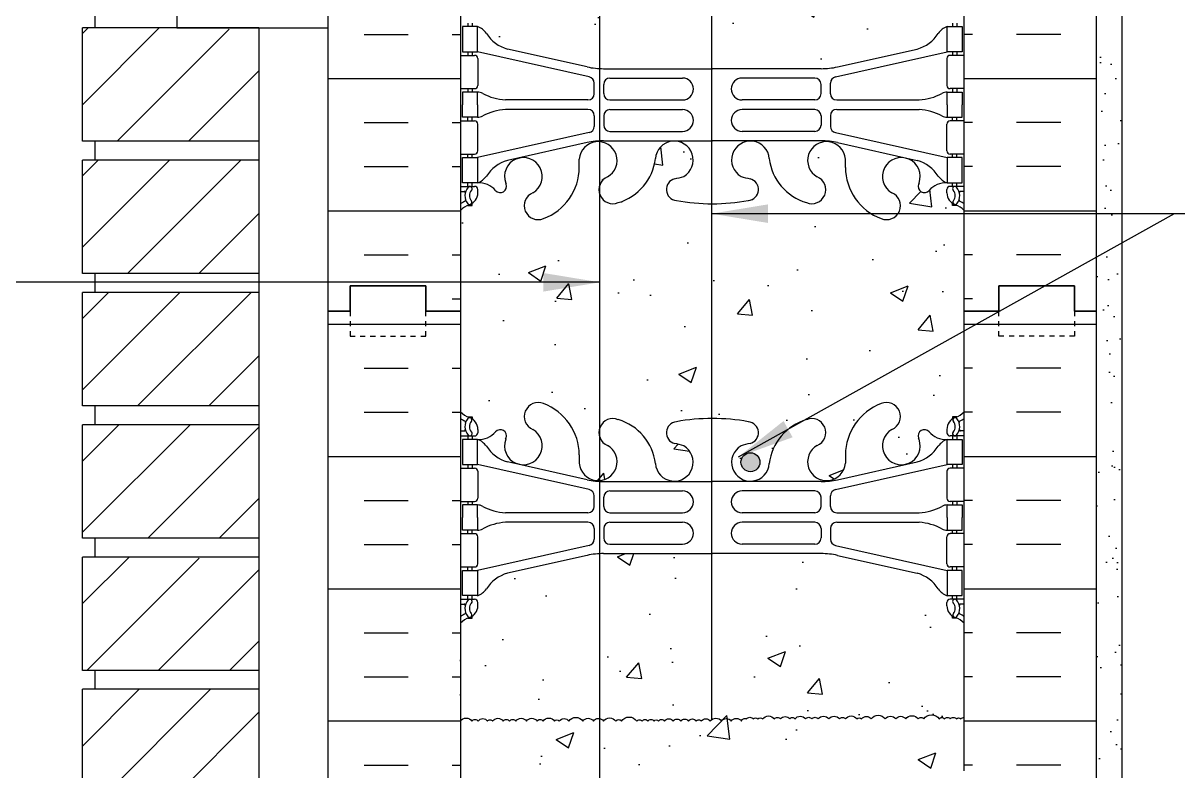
# Model space of a CAD drawing. Header units: inches. Extents: x 141.3 to 203.7, y -55.9 to 20.9.
# Drawn here: x 155.2 to 178.11, y -9.08 to 5.76 of the extents above; entities that cross this region are included whole.
import ezdxf

# ---------------------------------------------------------------- set-up
doc = ezdxf.new("R2010")
doc.units = ezdxf.units.IN
doc.header["$LTSCALE"] = 0.5
doc.header["$MEASUREMENT"] = 0
doc.linetypes.add('DASHED2', pattern=[0.375, 0.25, -0.125])
for name, color, linetype in [('HATCH', 12, 'Continuous'), ('line25', 2, 'Continuous'), ('LINE3', 3, 'Continuous'), ('LINE50', 5, 'Continuous'), ('LINE9', 9, 'Continuous'), ('TEXT', 4, 'Continuous'), ('Web_Edge', 9, 'Continuous')]:
    doc.layers.add(name, color=color, linetype=linetype)
doc.styles.add('DIM', font='romans.shx', dxfattribs={"width": 0.7})
doc.dimstyles.new('ext_12', dxfattribs={"dimscale": 12, "dimtxt": 0.09375, "dimasz": 0.09375, "dimexe": 0.09375, "dimexo": 0.0625, "dimgap": 0.0625, "dimtad": 1, "dimdec": 1, "dimzin": 3, "dimdsep": 46, "dimlunit": 4, "dimtxsty": 'DIM', "dimcen": 0.09, "dimdle": 0.09375, "dimclrt": 4, "dimadec": 0, "dimazin": 0, "dimtfac": 1, "dimtdec": 1, "dimtmove": 2, "dimatfit": 3, "dimfxl": 1, "dimfrac": 2, "dimtolj": 1, "dimtzin": 0, "dimarcsym": 0})

msp = doc.modelspace()

# ---------------------------------------------------------------- hatches: boundary and pattern name
at = {"layer": 'HATCH'}
h = msp.add_hatch(dxfattribs=at)
h.set_pattern_fill('AR-CONC', color=256, scale=0.5)
h.paths.add_polyline_path([(173.873, 18.042), (167.685, 18.042), (166.685, 17.042), (166.685, 18.042), (166.685, 19.042), (165.685, 18.042), (163.873, 18.042), (163.873, 16.042, 0.088416), (164.019, 15.944), (164.109, 15.944), (164.109, 15.903, -0.249069), (164.219, 15.696), (164.219, 15.628, -0.414214), (164.156, 15.566), (164.109, 15.566), (164.109, 15.496), (164.214, 15.496, 0.231736), (164.571, 15.647, -0.8344), (164.783, 15.521), (164.771, 15.5, 2.155404), (165.31, 15.694, -1), (165.523, 16.205, -0.311223), (166.232, 15.189), (166.232, 15.024, 1.661382), (166.793, 15.377, -1), (167.006, 15.888, -0.30095), (167.743, 15.016, 1.661382), (168.304, 15.368, 0.055617), (168.124, 15.414, -0.843243), (168.159, 15.846, -0.047544), (168.873, 15.911, -0.047544), (169.586, 15.846, -0.843243), (169.621, 15.414, 0.055617), (169.441, 15.368, 1.661382), (170.003, 15.016, -0.30095), (170.739, 15.888, -1), (170.952, 15.377, 1.661382), (171.513, 15.024), (171.513, 15.189, -0.311223), (172.222, 16.205, -1), (172.436, 15.694, 2.155404), (172.974, 15.5), (172.962, 15.521, -0.834375), (173.174, 15.647, 0.23174), (173.532, 15.496), (173.637, 15.496), (173.637, 15.566), (173.589, 15.566, -0.414214), (173.527, 15.628), (173.527, 15.696, -0.249069), (173.637, 15.903), (173.637, 15.944), (173.727, 15.944, 0.08841), (173.873, 16.042)])
h.paths.add_polyline_path([(173.873, 11.849, 0.08841), (173.727, 11.947), (173.637, 11.947), (173.637, 11.988, -0.249069), (173.527, 12.196), (173.527, 12.263, -0.414214), (173.589, 12.326), (173.637, 12.326), (173.637, 12.396), (173.532, 12.396, -0.155529), (173.356, 12.53, 0.180914), (172.938, 12.841), (171.357, 13.194, 0.054974), (171.031, 13.23), (168.873, 13.23), (166.715, 13.23, 0.054974), (166.388, 13.194), (164.807, 12.841, 0.180914), (164.389, 12.53, -0.155529), (164.214, 12.396), (164.109, 12.396), (164.109, 12.326), (164.156, 12.326, -0.414214), (164.219, 12.263), (164.219, 12.196, -0.249069), (164.109, 11.988), (164.109, 11.947), (164.019, 11.947, 0.088416), (163.873, 11.849), (163.873, 6.234, 0.088416), (164.019, 6.137), (164.109, 6.137), (164.109, 6.095, -0.249069), (164.219, 5.888), (164.219, 5.82, -0.414214), (164.156, 5.758), (164.109, 5.758), (164.109, 5.688), (164.214, 5.688, -0.155529), (164.389, 5.554, 0.180914), (164.807, 5.242), (166.388, 4.889, 0.054974), (166.715, 4.853), (168.873, 4.853), (171.031, 4.853, 0.054974), (171.357, 4.889), (172.938, 5.242, 0.180914), (173.356, 5.554, -0.155529), (173.532, 5.688), (173.637, 5.688), (173.637, 5.758), (173.589, 5.758, -0.414214), (173.527, 5.82), (173.527, 5.888, -0.249069), (173.637, 6.095), (173.637, 6.137), (173.727, 6.137, 0.08841), (173.873, 6.234)])
h.paths.add_polyline_path([(173.873, 2.042, 0.08841), (173.727, 2.139), (173.637, 2.139), (173.637, 2.181, -0.249069), (173.527, 2.388), (173.527, 2.455, -0.414214), (173.589, 2.518), (173.637, 2.518), (173.637, 2.588), (173.532, 2.588, 0.231736), (173.174, 2.437, -0.8344), (172.962, 2.562), (172.974, 2.584, 2.155404), (172.436, 2.389, -1), (172.222, 1.878, -0.311223), (171.513, 2.894), (171.513, 3.059, 1.661382), (170.952, 2.706, -1), (170.739, 2.195, -0.30095), (170.003, 3.068, 1.661382), (169.441, 2.715, 0.055617), (169.621, 2.669, -0.843243), (169.586, 2.237, -0.047544), (168.873, 2.172, -0.047544), (168.159, 2.237, -0.843243), (168.124, 2.669, 0.055617), (168.304, 2.715, 1.661382), (167.743, 3.068, -0.30095), (167.006, 2.195, -1), (166.793, 2.706, 1.661382), (166.232, 3.059), (166.232, 2.894, -0.311223), (165.523, 1.878, -1), (165.31, 2.389, 2.155404), (164.771, 2.584), (164.783, 2.562, -0.834375), (164.571, 2.437, 0.23174), (164.214, 2.588), (164.109, 2.588), (164.109, 2.518), (164.156, 2.518, -0.414214), (164.219, 2.455), (164.219, 2.388, -0.249069), (164.109, 2.181), (164.109, 2.139), (164.019, 2.139, 0.088416), (163.873, 2.042), (163.873, 0.042), (163.873, -1.958, 0.088416), (164.019, -2.056), (164.109, -2.056), (164.109, -2.097, -0.249069), (164.219, -2.304), (164.219, -2.372, -0.414214), (164.156, -2.434), (164.109, -2.434), (164.109, -2.504), (164.214, -2.504, 0.231736), (164.571, -2.353, -0.8344), (164.783, -2.479), (164.771, -2.5, 2.155404), (165.31, -2.306, -1), (165.523, -1.795, -0.311223), (166.232, -2.811), (166.232, -2.976, 1.661382), (166.793, -2.623, -1), (167.006, -2.112, -0.30095), (167.743, -2.984, 1.661382), (168.304, -2.632, 0.055617), (168.124, -2.586, -0.843243), (168.159, -2.154, -0.047544), (168.873, -2.089, -0.047544), (169.586, -2.154, -0.843243), (169.621, -2.586, 0.055617), (169.441, -2.632, 1.661382), (170.003, -2.984, -0.30095), (170.739, -2.112, -1), (170.952, -2.623, 1.661382), (171.513, -2.976), (171.513, -2.811, -0.311223), (172.222, -1.795, -1), (172.436, -2.306, 2.155404), (172.974, -2.5), (172.962, -2.479, -0.834375), (173.174, -2.353, 0.23174), (173.532, -2.504), (173.637, -2.504), (173.637, -2.434), (173.589, -2.434, -0.414214), (173.527, -2.372), (173.527, -2.304, -0.249069), (173.637, -2.097), (173.637, -2.056), (173.727, -2.056, 0.08841), (173.873, -1.958), (173.873, 0.042)])
h.paths.add_polyline_path([(173.873, -6.151, 0.08841), (173.727, -6.053), (173.637, -6.053), (173.637, -6.012, -0.249069), (173.527, -5.804), (173.527, -5.737, -0.414214), (173.589, -5.674), (173.637, -5.674), (173.637, -5.604), (173.532, -5.604, -0.155529), (173.356, -5.47, 0.180914), (172.938, -5.159), (171.357, -4.806, 0.054974), (171.031, -4.77), (168.873, -4.77), (166.715, -4.77, 0.054974), (166.388, -4.806), (164.807, -5.159, 0.180914), (164.389, -5.47, -0.155529), (164.214, -5.604), (164.109, -5.604), (164.109, -5.674), (164.156, -5.674, -0.414214), (164.219, -5.737), (164.219, -5.804, -0.249069), (164.109, -6.012), (164.109, -6.053), (164.019, -6.053, 0.088416), (163.873, -6.151), (163.873, -8.093, -0.520567), (164.103, -8.093, -0.520567), (164.224, -8.093, -0.520567), (164.408, -8.093, -0.520567), (164.513, -8.093, -0.520567), (164.723, -8.093, -0.520567), (164.848, -8.093, -0.520567), (164.974, -8.093, -0.520567), (165.184, -8.093, -0.520567), (165.394, -8.093, -0.520567), (165.515, -8.093, -0.520567), (165.74, -8.093, -0.520567), (165.835, -8.093, -0.520567), (166.024, -8.093, -0.520567), (166.302, -8.093, -0.520567), (166.512, -8.093, -0.520567), (166.711, -8.093, -0.520567), (166.957, -8.093, -0.520567), (167.068, -8.093, -0.520567), (167.374, -8.093, -0.520567), (167.479, -8.093, -0.520567), (167.594, -8.093, -0.520567), (167.715, -8.093, -0.520567), (167.804, -8.093, -0.520567), (167.92, -8.093, -0.520567), (168.098, -8.093, -0.520567), (168.245, -8.093, -0.520567), (168.397, -8.093, -0.520567), (168.554, -8.093, -0.520567), (168.654, -8.093, -0.520567), (168.832, -8.093, -0.520567), (169.053, -8.093, -0.520567), (169.247, -8.093, -0.520567), (169.452, -8.093, -0.520567), (169.551, -8.051, -0.520567), (169.682, -8.051, -0.520567), (169.772, -8.051, -0.439264), (169.873, -8.051, -0.520567), (170.103, -8.051, -0.520567), (170.224, -8.051, -0.520567), (170.408, -8.051, -0.520567), (170.513, -8.051, -0.520567), (170.723, -8.051, -0.520567), (170.848, -8.051, -0.520567), (170.974, -8.051, -0.520567), (171.184, -8.051, -0.520567), (171.394, -8.051, -0.520567), (171.515, -8.051, -0.520567), (171.74, -8.051, -0.520567), (171.835, -8.051, -0.520567), (172.024, -8.051, -0.520567), (172.302, -8.051, -0.520567), (172.512, -8.051, -0.520567), (172.711, -8.051, -0.520567), (172.957, -8.051, -0.520567), (173.068, -8.051, -0.520567), (173.374, -8.051, -0.520567), (173.479, -8.051, -0.520567), (173.594, -8.051, -0.520567), (173.715, -8.051, -0.520567), (173.804, -8.051, -0.285558), (173.873, -8.022)])
h.paths.add_polyline_path([(173.873, -9.083), (173.873, -8.022, 0.285558), (173.804, -8.051, 0.520567), (173.715, -8.051, 0.520567), (173.594, -8.051, 0.520567), (173.479, -8.051, 0.520567), (173.374, -8.051, 0.520567), (173.068, -8.051, 0.520567), (172.957, -8.051, 0.520567), (172.711, -8.051, 0.520567), (172.512, -8.051, 0.520567), (172.302, -8.051, 0.520567), (172.024, -8.051, 0.520567), (171.835, -8.051, 0.520567), (171.74, -8.051, 0.520567), (171.515, -8.051, 0.520567), (171.394, -8.051, 0.520567), (171.184, -8.051, 0.520567), (170.974, -8.051, 0.520567), (170.848, -8.051, 0.520567), (170.723, -8.051, 0.520567), (170.513, -8.051, 0.520567), (170.408, -8.051, 0.520567), (170.224, -8.051, 0.520567), (170.103, -8.051, 0.520567), (169.873, -8.051, 0.439264), (169.772, -8.051, 0.520567), (169.682, -8.051, 0.520567), (169.551, -8.051, 0.520567), (169.452, -8.093, 0.520567), (169.247, -8.093, 0.520567), (169.053, -8.093, 0.520567), (168.832, -8.093, 0.520567), (168.654, -8.093, 0.520567), (168.554, -8.093, 0.520567), (168.397, -8.093, 0.520567), (168.245, -8.093, 0.520567), (168.098, -8.093, 0.520567), (167.92, -8.093, 0.520567), (167.804, -8.093, 0.520567), (167.715, -8.093, 0.520567), (167.594, -8.093, 0.520567), (167.479, -8.093, 0.520567), (167.374, -8.093, 0.520567), (167.068, -8.093, 0.520567), (166.957, -8.093, 0.520567), (166.711, -8.093, 0.520567), (166.512, -8.093, 0.520567), (166.302, -8.093, 0.520567), (166.024, -8.093, 0.520567), (165.835, -8.093, 0.520567), (165.74, -8.093, 0.520567), (165.515, -8.093, 0.520567), (165.394, -8.093, 0.520567), (165.184, -8.093, 0.520567), (164.974, -8.093, 0.520567), (164.848, -8.093, 0.520567), (164.723, -8.093, 0.520567), (164.513, -8.093, 0.520567), (164.408, -8.093, 0.520567), (164.224, -8.093, 0.520567), (164.103, -8.093, 0.520567), (163.873, -8.093), (163.873, -11.766, 0.088416), (164.019, -11.863), (164.109, -11.863), (164.109, -11.905, -0.249069), (164.219, -12.112), (164.219, -12.18, -0.414214), (164.156, -12.242), (164.109, -12.242), (164.109, -12.312), (164.214, -12.312, -0.155529), (164.389, -12.446, 0.180914), (164.807, -12.758), (166.388, -13.111, 0.054974), (166.715, -13.147), (168.873, -13.147), (170.869, -13.147), (170.869, -11.958), (171.369, -11.958), (171.369, -13.108), (172.938, -12.758, 0.180914), (173.356, -12.446, -0.155529), (173.532, -12.312), (173.637, -12.312), (173.637, -12.242), (173.589, -12.242, -0.414214), (173.527, -12.18), (173.527, -12.112, -0.249069), (173.637, -11.905), (173.637, -11.863), (173.727, -11.863, 0.08841), (173.873, -11.766)])
h.paths.add_polyline_path([(173.873, -15.958, 0.08841), (173.727, -15.861), (173.637, -15.861), (173.637, -15.819, -0.249069), (173.527, -15.612), (173.527, -15.545, -0.414214), (173.589, -15.482), (173.637, -15.482), (173.637, -15.412), (173.532, -15.412, 0.231736), (173.174, -15.563, -0.8344), (172.962, -15.438), (172.974, -15.416, 2.155404), (172.436, -15.611, -1), (172.222, -16.122, -0.311223), (171.513, -15.106), (171.513, -14.941, 1.661382), (170.952, -15.294, -1), (170.739, -15.805, -0.30095), (170.003, -14.932, 1.661382), (169.441, -15.285, 0.055617), (169.621, -15.331, -0.843243), (169.586, -15.763, -0.047544), (168.873, -15.828, -0.047544), (168.159, -15.763, -0.843243), (168.124, -15.331, 0.055617), (168.304, -15.285, 1.661382), (167.743, -14.932, -0.30095), (167.006, -15.805, -1), (166.793, -15.294, 1.661382), (166.232, -14.941), (166.232, -15.106, -0.311223), (165.523, -16.122, -1), (165.31, -15.611, 2.155404), (164.771, -15.416), (164.783, -15.438, -0.834375), (164.571, -15.563, 0.23174), (164.214, -15.412), (164.109, -15.412), (164.109, -15.482), (164.156, -15.482, -0.414214), (164.219, -15.545), (164.219, -15.612, -0.249069), (164.109, -15.819), (164.109, -15.861), (164.019, -15.861, 0.088416), (163.873, -15.958), (163.873, -17.958), (163.873, -18.718), (163.958, -18.457, -0.6), (164.058, -18.457), (164.107, -18.607), (164.233, -18.607, -0.414214), (164.283, -18.657), (164.283, -18.687), (164.383, -18.687), (164.383, -20.524, 0.108933), (164.535, -20.411, -0.8344), (164.747, -20.537), (164.735, -20.558, 2.155404), (165.274, -20.364, -1), (165.487, -19.853, -0.311223), (166.196, -20.868), (166.196, -21.033, 1.661382), (166.757, -20.681, -1), (166.97, -20.17, -0.30095), (167.707, -21.042, 1.661382), (168.268, -20.689, 0.055617), (168.088, -20.644, -0.843243), (168.123, -20.211, -0.049932), (168.873, -20.147, -0.049932), (169.622, -20.211, -0.843243), (169.657, -20.644, 0.055617), (169.477, -20.689, 1.661382), (170.039, -21.042, -0.30095), (170.775, -20.17, -0.087939), (170.869, -20.149), (170.869, -19.208, -0.414214), (171.369, -18.708), (173.363, -18.708), (173.363, -18.687), (173.463, -18.687), (173.463, -18.657, -0.414214), (173.513, -18.607), (173.639, -18.607), (173.688, -18.457, -0.6), (173.788, -18.457), (173.87, -18.708), (173.873, -18.708)])
h.paths.add_polyline_path([(173.363, -19.208), (171.469, -19.208, 0.414214), (171.369, -19.308), (171.369, -20.708), (170.947, -20.708, 1.54322), (171.549, -21.033), (171.549, -20.868, -0.311223), (172.258, -19.853, -1), (172.471, -20.364, 2.155404), (173.01, -20.558), (172.998, -20.537, -0.834375), (173.21, -20.411, 0.10894), (173.363, -20.524)], flags=17)
h.paths.add_polyline_path([(173.363, -26.646), (173.363, -25.285, 0.268138), (173.201, -25.136), (164.544, -25.136, 0.268156), (164.383, -25.285), (164.383, -26.646), (164.503, -26.846), (164.503, -26.958), (164.503, -27.071), (164.383, -27.271), (164.383, -28.632, 0.268156), (164.544, -28.78), (173.201, -28.78, 0.268138), (173.363, -28.632), (173.363, -27.271), (173.243, -27.071), (173.243, -26.958), (173.243, -26.846)])
h.paths.add_polyline_path([(173.363, -33.392, 0.108935), (173.21, -33.506, -0.8344), (172.998, -33.38), (173.01, -33.359, 2.155404), (172.471, -33.553, -1), (172.258, -34.064, -0.311223), (171.549, -33.048), (171.549, -32.883, 1.661382), (170.988, -33.236, -1), (170.775, -33.747, -0.30095), (170.039, -32.875, 1.661382), (169.477, -33.227, 0.055617), (169.657, -33.273, -0.843243), (169.622, -33.705, -0.049932), (168.873, -33.77, -0.049932), (168.123, -33.705, -0.843243), (168.088, -33.273, 0.055617), (168.268, -33.227, 1.661382), (167.707, -32.875, -0.30095), (166.97, -33.747, -1), (166.757, -33.236, 1.661382), (166.196, -32.883), (166.196, -33.048, -0.311223), (165.487, -34.064, -1), (165.274, -33.553, 2.155404), (164.735, -33.359), (164.747, -33.38, -0.834375), (164.535, -33.506, 0.108938), (164.383, -33.392), (164.383, -35.23), (164.283, -35.23), (164.283, -35.26, -0.414214), (164.233, -35.31), (164.107, -35.31), (164.058, -35.46, -0.6), (163.958, -35.46), (163.873, -35.199), (163.873, -35.958), (167.769, -35.958), (168.769, -34.958), (168.769, -35.958), (168.769, -36.958), (169.769, -35.958), (173.873, -35.958), (173.873, -35.199), (173.788, -35.46, -0.6), (173.688, -35.46), (173.639, -35.31), (173.513, -35.31, -0.414214), (173.463, -35.26), (173.463, -35.23), (173.363, -35.23)])
h = msp.add_hatch(dxfattribs=at)
h.set_pattern_fill('INSUL', color=256, scale=7, style=0)
h.set_pattern_definition([(0, (-2762.289, -396.9678), (0, 2.625), []), (0, (-2762.289, -396.0928), (0, 2.625), [0.875, -0.875]), (0, (-2762.289, -395.2178), (0, 2.625), [0.875, -0.875])])
h.paths.add_polyline_path([(161.248, 0.042), (161.685, 0.042), (161.685, 0.542), (163.185, 0.542), (163.185, 0.042), (163.873, 0.042), (163.873, 18.042), (163.185, 18.042), (163.185, 18.542), (161.685, 18.542), (161.685, 18.042), (161.248, 18.042)])
h = msp.add_hatch(dxfattribs=at)
h.set_pattern_fill('INSUL', color=256, scale=7, style=0)
h.set_pattern_definition([(180, (3100.0342, -396.9678), (0, 2.625), []), (180, (3100.0342, -396.0928), (0, 2.625), [0.875, -0.875]), (180, (3100.0342, -395.2178), (0, 2.625), [0.875, -0.875])])
h.paths.add_polyline_path([(176.498, 0.042), (176.06, 0.042), (176.06, 0.542), (174.56, 0.542), (174.56, 0.042), (173.873, 0.042), (173.873, 18.042), (174.56, 18.042), (174.56, 18.542), (176.06, 18.542), (176.06, 18.042), (176.498, 18.042)])
h = msp.add_hatch(dxfattribs=at)
h.set_pattern_fill('ANSI31', color=256, scale=8, style=0)
h.set_pattern_definition([(45, (150.0712, -48.8331), (-0.707107, 0.707107), [])])
h.paths.add_polyline_path([(159.873, -15.308), (156.373, -15.308), (156.373, -17.558), (159.873, -17.558)])
h.paths.add_polyline_path([(159.873, -12.683), (156.373, -12.683), (156.373, -14.933), (159.873, -14.933)])
h.paths.add_polyline_path([(159.873, -10.088), (156.373, -10.088), (156.373, -12.308), (159.873, -12.308)])
h.paths.add_polyline_path([(159.873, -7.463), (156.373, -7.463), (156.373, -9.713), (159.873, -9.713)])
h.paths.add_polyline_path([(159.873, -4.863), (158.248, -4.863), (158.248, -4.838), (156.373, -4.838), (156.373, -7.088), (159.873, -7.088)])
h.paths.add_polyline_path([(159.873, -2.213), (156.373, -2.213), (156.373, -4.463), (159.873, -4.463)])
h.paths.add_polyline_path([(159.873, 0.412), (156.373, 0.412), (156.373, -1.838), (159.873, -1.838)])
h.paths.add_polyline_path([(159.873, 3.037), (156.373, 3.037), (156.373, 0.787), (159.873, 0.787)])
h.paths.add_polyline_path([(159.873, 5.637), (158.248, 5.637), (158.248, 5.662), (156.373, 5.662), (156.373, 3.412), (159.873, 3.412)])
h.paths.add_polyline_path([(159.873, 8.257), (156.373, 8.257), (156.373, 6.037), (159.873, 6.037)])
h.paths.add_polyline_path([(159.873, 10.882), (156.373, 10.882), (156.373, 8.632), (159.873, 8.632)])
h.paths.add_polyline_path([(159.873, 13.507), (156.373, 13.507), (156.373, 11.257), (159.873, 11.257)])
h.paths.add_polyline_path([(159.873, 16.107), (158.248, 16.107), (158.248, 16.132), (156.373, 16.132), (156.373, 13.882), (159.873, 13.882)])
h.paths.add_polyline_path([(159.873, 18.042), (156.373, 18.042), (156.373, 16.507), (159.873, 16.507)])
h = msp.add_hatch(dxfattribs=at)
h.set_pattern_fill('AR-SAND', color=256, scale=0.5, style=0)
h.set_pattern_definition([(37.5, (154.0712, -48.8331), (-0.031497, 0.963412), [0, -0.76, 0, -0.85, 0, -0.8125]), (7.5, (154.0712, -48.8331), (0.884888, 1.411073), [0, -0.41, 0, -0.685, 0, -0.2625]), (327.5, (153.4562, -48.8331), (1.557071, 0.00283), [0, -0.25, 0, -0.9, 0, -1.175]), (317.5, (153.4562, -48.8331), (1.503063, 0.438838), [0, -0.125, 0, -0.59, 0, -0.675])])
h.paths.add_polyline_path([(176.998, 18.042), (176.498, 18.042), (176.498, 0.042), (176.485, -11.208), (176.998, -11.208)])
h = msp.add_hatch(dxfattribs=at)
h.set_pattern_fill('INSUL', color=256, scale=7, style=0)
h.set_pattern_definition([(0, (-2762.289, -414.9678), (0, 2.625), []), (0, (-2762.289, -414.0928), (0, 2.625), [0.875, -0.875]), (0, (-2762.289, -413.2178), (0, 2.625), [0.875, -0.875])])
h.paths.add_polyline_path([(161.248, -17.958), (161.685, -17.958), (161.685, -17.458), (163.185, -17.458), (163.185, -17.958), (163.873, -17.958), (163.873, 0.042), (163.185, 0.042), (163.185, 0.542), (161.685, 0.542), (161.685, 0.042), (161.248, 0.042)])
h = msp.add_hatch(dxfattribs=at)
h.set_pattern_fill('INSUL', color=256, scale=7, style=0)
h.set_pattern_definition([(180, (3100.0342, -414.9678), (0, 2.625), []), (180, (3100.0342, -414.0928), (0, 2.625), [0.875, -0.875]), (180, (3100.0342, -413.2178), (0, 2.625), [0.875, -0.875])])
h.paths.add_polyline_path([(173.873, -9.083), (176.498, -11.708), (176.498, 0.042), (176.06, 0.042), (176.06, 0.542), (174.56, 0.542), (174.56, 0.042), (173.873, 0.042)])
at = {"layer": 'LINE3'}
msp.add_hatch(color=256, dxfattribs=at).paths.add_polyline_path([(169.441, -2.957, 1), (169.816, -2.957, 1)])

# ---------------------------------------------------------------- linework, layer by layer
at = {"layer": 'HATCH'}
for points in [[(163.873, -8.093, -0.520567), (164.103, -8.093, -0.520567), (164.224, -8.093, -0.520567), (164.408, -8.093, -0.520567), (164.513, -8.093, -0.520567), (164.723, -8.093, -0.520567), (164.848, -8.093, -0.520567), (164.974, -8.093, -0.520567), (165.184, -8.093, -0.520567), (165.394, -8.093, -0.520567), (165.515, -8.093, -0.520567), (165.74, -8.093, -0.520567), (165.835, -8.093, -0.520567), (166.024, -8.093, -0.520567), (166.302, -8.093, -0.520567), (166.512, -8.093, -0.520567), (166.711, -8.093, -0.520567), (166.957, -8.093, -0.520567), (167.068, -8.093, -0.520567), (167.374, -8.093, -0.520567), (167.479, -8.093, -0.520567), (167.594, -8.093, -0.520567), (167.715, -8.093, -0.520567), (167.804, -8.093, -0.520567), (167.92, -8.093, -0.520567), (168.098, -8.093, -0.520567), (168.245, -8.093, -0.520567), (168.397, -8.093, -0.520567), (168.554, -8.093, -0.520567), (168.654, -8.093, -0.520567), (168.832, -8.093, -0.520567), (169.053, -8.093, -0.520567), (169.247, -8.093, -0.520567), (169.452, -8.093, -0.520567), (169.551, -8.051, -0.520567), (169.682, -8.051, -0.520567), (169.772, -8.051, -0.439264), (169.873, -8.051)], [(169.873, -8.051, -0.520567), (170.103, -8.051, -0.520567), (170.224, -8.051, -0.520567), (170.408, -8.051, -0.520567), (170.513, -8.051, -0.520567), (170.723, -8.051, -0.520567), (170.848, -8.051, -0.520567), (170.974, -8.051, -0.520567), (171.184, -8.051, -0.520567), (171.394, -8.051, -0.520567), (171.515, -8.051, -0.520567), (171.74, -8.051, -0.520567), (171.835, -8.051, -0.520567), (172.024, -8.051, -0.520567), (172.302, -8.051, -0.520567), (172.512, -8.051, -0.520567), (172.711, -8.051, -0.520567), (172.957, -8.051, -0.520567), (173.068, -8.051, -0.520567), (173.374, -8.051, -0.520567), (173.479, -8.051, -0.520567), (173.594, -8.051, -0.520567), (173.715, -8.051, -0.520567), (173.804, -8.051, -0.285558), (173.873, -8.022, -0.285558)]]:
    msp.add_lwpolyline(points, format="xyb", dxfattribs=at)
at = {"layer": 'line25'}
for p, q in [((163.873, 18.042), (163.873, 0.042)), ((173.873, 0.042), (173.873, 18.042)), ((156.623, 5.662), (156.623, 6.037)), ((156.373, 3.412), (156.373, 5.662)), ((159.873, 5.662), (156.373, 5.662)), ((159.873, 5.662), (159.873, -17.933)), ((159.873, 3.412), (156.373, 3.412)), ((156.623, 3.037), (156.623, 3.412)), ((156.373, 0.787), (156.373, 3.037)), ((159.873, 3.037), (156.373, 3.037)), ((159.873, 0.787), (156.373, 0.787)), ((156.623, 0.412), (156.623, 0.787)), ((159.873, 0.412), (156.373, 0.412)), ((156.373, -1.838), (156.373, 0.412)), ((163.873, 0.042), (163.873, -17.958)), ((173.873, -9.083), (173.873, 0.042)), ((159.873, -1.838), (156.373, -1.838)), ((156.623, -2.213), (156.623, -1.838)), ((159.873, -2.213), (156.373, -2.213)), ((156.373, -4.463), (156.373, -2.213)), ((159.873, -4.463), (156.373, -4.463)), ((156.623, -4.838), (156.623, -4.463)), ((159.873, -4.838), (156.373, -4.838)), ((156.373, -7.088), (156.373, -4.838)), ((159.873, -7.088), (156.373, -7.088)), ((156.623, -7.463), (156.623, -7.088)), ((159.873, -7.463), (156.373, -7.463)), ((156.373, -9.713), (156.373, -7.463))]:
    msp.add_line(p, q, dxfattribs=at)
at = {"layer": 'LINE3'}
for p, q in [((168.855, 18.03), (168.855, -8.068)), ((166.642, -25.51), (166.642, 12.301))]:
    msp.add_line(p, q, dxfattribs=at)
msp.add_circle((169.629, -2.957), 0.188, dxfattribs=at)
at = {"layer": 'LINE50'}
for p, q in [((161.248, 0.042), (161.248, 18.042)), ((176.498, 0.042), (176.498, 18.042)), ((161.248, -17.958), (161.248, 0.042)), ((176.498, -11.708), (176.498, 0.042))]:
    msp.add_line(p, q, dxfattribs=at)
for points in [[(161.248, 0.042), (161.685, 0.042), (161.685, 0.542), (163.185, 0.542), (163.185, 0.042), (163.873, 0.042)], [(163.873, 0.042), (163.185, 0.042), (163.185, 0.542), (161.685, 0.542), (161.685, 0.042), (161.248, 0.042)], [(176.498, 0.042), (176.06, 0.042), (176.06, 0.542), (174.56, 0.542), (174.56, 0.042), (173.873, 0.042)], [(173.873, 0.042), (174.56, 0.042), (174.56, 0.542), (176.06, 0.542), (176.06, 0.042), (176.498, 0.042)]]:
    msp.add_lwpolyline(points, dxfattribs=at)
at = {"layer": 'LINE9'}
msp.add_line((176.998, 18.042), (176.998, -11.208), dxfattribs=at)
msp.add_lwpolyline([(161.248, 9.787), (160.998, 9.787), (160.998, 5.912), (158.248, 5.912), (158.248, 5.662), (161.248, 5.662)], close=True, dxfattribs=at)
at = {"layer": 'LINE9', "linetype": 'DASHED2', "ltscale": 0.15}
for points in [[(161.685, 0.042), (161.685, 0.042), (161.685, -0.458), (163.185, -0.458), (163.185, 0.042), (163.185, 0.042)], [(176.06, 0.042), (176.06, 0.042), (176.06, -0.458), (174.56, -0.458), (174.56, 0.042), (174.56, 0.042)]]:
    msp.add_lwpolyline(points, dxfattribs=at)
at = {"layer": 'Web_Edge'}
for p, q in [((164.019, 5.758), (164.019, 5.688)), ((164.109, 5.758), (164.109, 5.688)), ((173.637, 5.758), (173.637, 5.688)), ((173.727, 5.758), (173.727, 5.688)), ((163.873, 5.118), (164.156, 5.118)), ((164.019, 5.188), (164.019, 5.118)), ((164.109, 5.188), (164.109, 5.118)), ((166.431, 4.691), (164.214, 5.188)), ((164.219, 5.055), (164.219, 4.52)), ((166.388, 4.889), (164.807, 5.242)), ((171.314, 4.691), (173.532, 5.188)), ((171.357, 4.889), (172.938, 5.242)), ((173.527, 5.055), (173.527, 4.52)), ((173.873, 5.118), (173.589, 5.118)), ((173.637, 5.188), (173.637, 5.118)), ((173.727, 5.188), (173.727, 5.118)), ((166.715, 4.853), (168.873, 4.853)), ((171.031, 4.853), (168.873, 4.853)), ((166.841, 4.667), (168.281, 4.667)), ((170.904, 4.667), (169.464, 4.667)), ((163.873, 4.458), (164.156, 4.458)), ((164.019, 4.458), (164.019, 4.388)), ((164.109, 4.458), (164.109, 4.388)), ((166.529, 4.357), (166.529, 4.569)), ((166.716, 4.358), (166.716, 4.542)), ((171.029, 4.358), (171.029, 4.542)), ((171.216, 4.357), (171.216, 4.569)), ((173.873, 4.458), (173.589, 4.458)), ((173.637, 4.458), (173.637, 4.388)), ((173.727, 4.458), (173.727, 4.388)), ((166.404, 4.232), (164.766, 4.232)), ((166.841, 4.233), (168.281, 4.233)), ((170.904, 4.233), (169.464, 4.233)), ((171.341, 4.232), (172.979, 4.232)), ((166.404, 4.044), (164.766, 4.044)), ((166.529, 3.919), (166.529, 3.706)), ((166.716, 3.918), (166.716, 3.734)), ((166.841, 4.043), (168.281, 4.043)), ((170.904, 4.043), (169.464, 4.043)), ((171.029, 3.918), (171.029, 3.734)), ((171.216, 3.919), (171.216, 3.706)), ((171.341, 4.044), (172.979, 4.044)), ((163.873, 3.818), (164.156, 3.818)), ((164.019, 3.818), (164.019, 3.888)), ((164.109, 3.818), (164.109, 3.888)), ((164.219, 3.22), (164.219, 3.755)), ((173.527, 3.22), (173.527, 3.755)), ((173.873, 3.818), (173.589, 3.818)), ((173.637, 3.818), (173.637, 3.888)), ((173.727, 3.818), (173.727, 3.888)), ((166.431, 3.584), (164.214, 3.088)), ((166.841, 3.609), (168.281, 3.609)), ((170.904, 3.609), (169.464, 3.609)), ((171.314, 3.584), (173.532, 3.088)), ((166.388, 3.386), (164.807, 3.033)), ((166.715, 3.422), (168.873, 3.422)), ((171.031, 3.422), (168.873, 3.422)), ((171.357, 3.386), (172.938, 3.033)), ((163.873, 3.158), (164.156, 3.158)), ((164.019, 3.088), (164.019, 3.158)), ((164.109, 3.088), (164.109, 3.158)), ((166.232, 2.894), (166.232, 3.059)), ((171.513, 2.894), (171.513, 3.059)), ((173.873, 3.158), (173.589, 3.158)), ((173.637, 3.088), (173.637, 3.158)), ((173.727, 3.088), (173.727, 3.158)), ((164.019, 2.518), (164.019, 2.588)), ((164.109, 2.518), (164.109, 2.588)), ((164.771, 2.584), (164.783, 2.562)), ((172.974, 2.584), (172.962, 2.562)), ((173.637, 2.518), (173.637, 2.588)), ((173.727, 2.518), (173.727, 2.588)), ((163.873, 2.518), (164.156, 2.518)), ((163.873, 2.418), (163.95, 2.418)), ((164.219, 2.388), (164.219, 2.455)), ((173.527, 2.388), (173.527, 2.455)), ((173.873, 2.518), (173.589, 2.518)), ((173.873, 2.418), (173.795, 2.418)), ((164.019, 2.139), (164.109, 2.139)), ((164.109, 2.139), (164.109, 2.181)), ((173.637, 2.139), (173.637, 2.181)), ((173.727, 2.139), (173.637, 2.139)), ((164.019, -2.056), (164.109, -2.056)), ((164.109, -2.056), (164.109, -2.097)), ((173.727, -2.056), (173.637, -2.056)), ((173.637, -2.056), (173.637, -2.097)), ((163.873, -2.334), (163.95, -2.334)), ((163.873, -2.434), (164.156, -2.434)), ((164.019, -2.434), (164.019, -2.504)), ((164.109, -2.434), (164.109, -2.504)), ((164.219, -2.304), (164.219, -2.372)), ((164.771, -2.5), (164.783, -2.479)), ((172.974, -2.5), (172.962, -2.479)), ((173.527, -2.304), (173.527, -2.372)), ((173.873, -2.434), (173.589, -2.434)), ((173.637, -2.434), (173.637, -2.504)), ((173.727, -2.434), (173.727, -2.504)), ((173.873, -2.334), (173.795, -2.334)), ((166.388, -3.303), (164.807, -2.95)), ((166.232, -2.811), (166.232, -2.976)), ((171.357, -3.303), (172.938, -2.95)), ((171.513, -2.811), (171.513, -2.976)), ((163.873, -3.074), (164.156, -3.074)), ((164.019, -3.004), (164.019, -3.074)), ((164.109, -3.004), (164.109, -3.074)), ((166.431, -3.501), (164.214, -3.004)), ((164.219, -3.137), (164.219, -3.672)), ((171.314, -3.501), (173.532, -3.004)), ((173.527, -3.137), (173.527, -3.672)), ((173.873, -3.074), (173.589, -3.074)), ((173.637, -3.004), (173.637, -3.074)), ((173.727, -3.004), (173.727, -3.074)), ((166.715, -3.339), (168.873, -3.339)), ((171.031, -3.339), (168.873, -3.339)), ((166.529, -3.835), (166.529, -3.623)), ((166.716, -3.835), (166.716, -3.651)), ((166.841, -3.526), (168.281, -3.526)), ((170.904, -3.526), (169.464, -3.526)), ((171.029, -3.835), (171.029, -3.651)), ((171.216, -3.835), (171.216, -3.623)), ((163.873, -3.734), (164.156, -3.734)), ((164.019, -3.734), (164.019, -3.804)), ((164.109, -3.734), (164.109, -3.804)), ((173.873, -3.734), (173.589, -3.734)), ((173.637, -3.734), (173.637, -3.804)), ((173.727, -3.734), (173.727, -3.804)), ((166.404, -3.96), (164.766, -3.96)), ((166.841, -3.96), (168.281, -3.96)), ((170.904, -3.96), (169.464, -3.96)), ((171.341, -3.96), (172.979, -3.96)), ((164.019, -4.374), (164.019, -4.304)), ((164.109, -4.374), (164.109, -4.304)), ((166.404, -4.149), (164.766, -4.149)), ((166.529, -4.274), (166.529, -4.486)), ((166.716, -4.274), (166.716, -4.458)), ((166.841, -4.149), (168.281, -4.149)), ((170.904, -4.149), (169.464, -4.149)), ((171.029, -4.274), (171.029, -4.458)), ((171.216, -4.274), (171.216, -4.486)), ((171.341, -4.149), (172.979, -4.149)), ((173.637, -4.374), (173.637, -4.304)), ((173.727, -4.374), (173.727, -4.304)), ((163.873, -4.374), (164.156, -4.374)), ((164.219, -4.972), (164.219, -4.437)), ((173.527, -4.972), (173.527, -4.437)), ((173.873, -4.374), (173.589, -4.374)), ((166.431, -4.608), (164.214, -5.104)), ((166.388, -4.806), (164.807, -5.159)), ((166.715, -4.77), (168.873, -4.77)), ((166.841, -4.583), (168.281, -4.583)), ((171.031, -4.77), (168.873, -4.77)), ((170.904, -4.583), (169.464, -4.583)), ((171.314, -4.608), (173.532, -5.104)), ((171.357, -4.806), (172.938, -5.159)), ((163.873, -5.034), (164.156, -5.034)), ((164.019, -5.104), (164.019, -5.034)), ((164.109, -5.104), (164.109, -5.034)), ((173.873, -5.034), (173.589, -5.034)), ((173.637, -5.104), (173.637, -5.034)), ((173.727, -5.104), (173.727, -5.034)), ((163.873, -5.674), (164.156, -5.674)), ((164.019, -5.674), (164.019, -5.604)), ((164.109, -5.674), (164.109, -5.604)), ((173.873, -5.674), (173.589, -5.674)), ((173.637, -5.674), (173.637, -5.604)), ((173.727, -5.674), (173.727, -5.604)), ((163.873, -5.774), (163.95, -5.774)), ((164.219, -5.804), (164.219, -5.737)), ((173.527, -5.804), (173.527, -5.737)), ((173.873, -5.774), (173.795, -5.774)), ((164.019, -6.053), (164.109, -6.053)), ((164.109, -6.053), (164.109, -6.012)), ((173.637, -6.053), (173.637, -6.012)), ((173.727, -6.053), (173.637, -6.053))]:
    msp.add_line(p, q, dxfattribs=at)
for points in [[(163.914, 5.188), (164.214, 5.188), (164.214, 5.688), (163.914, 5.688)], [(173.832, 5.188), (173.532, 5.188), (173.532, 5.688), (173.832, 5.688)], [(163.914, 3.088), (164.214, 3.088), (164.214, 2.588), (163.914, 2.588)], [(173.832, 3.088), (173.532, 3.088), (173.532, 2.588), (173.832, 2.588)], [(163.914, -3.004), (164.214, -3.004), (164.214, -2.504), (163.914, -2.504)], [(173.832, -3.004), (173.532, -3.004), (173.532, -2.504), (173.832, -2.504)], [(163.914, -5.104), (164.214, -5.104), (164.214, -5.604), (163.914, -5.604)], [(173.832, -5.104), (173.532, -5.104), (173.532, -5.604), (173.832, -5.604)]]:
    msp.add_lwpolyline(points, close=True, dxfattribs=at)
for points in [[(164.214, 4.138), (164.214, 4.388), (163.914, 4.388), (163.914, 4.138)], [(173.532, 4.138), (173.532, 4.388), (173.832, 4.388), (173.832, 4.138)], [(164.214, 4.138), (164.214, 3.888), (163.914, 3.888), (163.914, 4.138)], [(173.532, 4.138), (173.532, 3.888), (173.832, 3.888), (173.832, 4.138)], [(164.214, -4.054), (164.214, -3.804), (163.914, -3.804), (163.914, -4.054)], [(173.532, -4.054), (173.532, -3.804), (173.832, -3.804), (173.832, -4.054)], [(164.214, -4.054), (164.214, -4.304), (163.914, -4.304), (163.914, -4.054)], [(173.532, -4.054), (173.532, -4.304), (173.832, -4.304), (173.832, -4.054)]]:
    msp.add_lwpolyline(points, dxfattribs=at)
for centre, radius, start, end in [((164.091, 5.345), 0.364, 34.9775, 70.3387), ((165.014, 5.956), 0.743, 212.7919, 253.8107), ((172.731, 5.956), 0.743, 286.1893, 327.2081), ((173.654, 5.345), 0.364, 109.6613, 145.0225), ((164.156, 5.055), 0.0625, 0, 90), ((173.589, 5.055), 0.0625, 90, 180), ((166.715, 6.353), 1.5, 257.4135, 270), ((171.031, 6.353), 1.5, 270, 282.5865), ((166.404, 4.569), 0.125, 0, 77.3767), ((166.841, 4.542), 0.125, 90, 180), ((168.281, 4.45), 0.217, 270, 90), ((169.464, 4.45), 0.217, 90, 270), ((170.904, 4.542), 0.125, 0, 90), ((171.341, 4.569), 0.125, 102.6233, 180), ((164.156, 4.52), 0.0625, 270, 0), ((164.209, 4.169), 0.219, 60.4937, 88.92), ((164.855, 5.399), 1.17, 242.6365, 265.6505), ((166.404, 4.357), 0.125, 270, 0), ((166.841, 4.358), 0.125, 180, 270), ((170.904, 4.358), 0.125, 270, 360), ((171.341, 4.357), 0.125, 180, 270), ((172.89, 5.399), 1.17, 274.3495, 297.3635), ((173.536, 4.169), 0.219, 91.08, 119.5063), ((173.589, 4.52), 0.0625, 180, 270), ((164.209, 4.107), 0.219, 271.08, 299.5063), ((164.855, 2.877), 1.17, 94.3495, 117.3635), ((166.404, 3.919), 0.125, 0, 90), ((166.841, 3.918), 0.125, 90, 180), ((168.281, 3.826), 0.217, 270, 90), ((169.464, 3.826), 0.217, 90, 270), ((170.904, 3.918), 0.125, 0, 90), ((171.341, 3.919), 0.125, 90, 180), ((172.89, 2.877), 1.17, 62.6365, 85.6505), ((173.536, 4.107), 0.219, 240.4937, 268.92), ((164.156, 3.755), 0.0625, 0, 90), ((166.404, 3.706), 0.125, 282.6233, 0), ((166.841, 3.734), 0.125, 180, 270), ((170.904, 3.734), 0.125, 270, 0), ((171.341, 3.706), 0.125, 180, 257.3767), ((173.589, 3.755), 0.0625, 90, 180), ((164.156, 3.22), 0.0625, 270, 0), ((166.606, 3.031), 0.375, 299.9315, 175.7552), ((166.715, 1.922), 1.5, 90, 102.5865), ((168.117, 3.04), 0.375, 299.9315, 175.7552), ((169.629, 3.04), 0.375, 4.2448, 240.0685), ((171.139, 3.031), 0.375, 4.2448, 240.0685), ((171.031, 1.922), 1.5, 77.4135, 90), ((173.589, 3.22), 0.0625, 180, 270), ((165.014, 2.319), 0.743, 106.1893, 147.2081), ((165.123, 2.714), 0.375, 299.9315, 200.3757), ((166.716, 3.188), 1.034, 286.3365, 353.3331), ((171.03, 3.188), 1.034, 186.6669, 253.6635), ((172.623, 2.714), 0.375, 339.6243, 240.0685), ((172.731, 2.319), 0.743, 32.7919, 73.8107), ((165.141, 2.901), 1.092, 290.5175, 359.6668), ((172.605, 2.901), 1.092, 180.3332, 249.4825), ((164.091, 2.93), 0.364, 289.6613, 325.0225), ((164.238, 2.147), 0.441, 41.0127, 93.2024), ((164.666, 2.519), 0.125, 221.0127, 20.3757), ((166.9, 2.451), 0.277, 112.68, 292.68), ((168.179, 2.456), 0.22, 104.2604, 264.8165), ((168.01, 3.496), 0.834, 277.8937, 290.6271), ((169.735, 3.496), 0.834, 249.3729, 262.1063), ((169.567, 2.456), 0.22, 275.1835, 75.7396), ((170.846, 2.451), 0.277, 247.32, 67.32), ((173.08, 2.519), 0.125, 159.6243, 318.9873), ((173.507, 2.147), 0.441, 86.7976, 138.9873), ((173.654, 2.93), 0.364, 214.9775, 250.3387), ((163.951, 2.398), 0.0196, 344.5099, 90.5968), ((164.212, 2.333), 0.25, 137.5391, 219.8855), ((164.061, 2.472), 0.045, 317.5391, 137.5391), ((164.212, 2.333), 0.16, 137.5391, 219.9999), ((163.969, 2.388), 0.25, 289.4712, 360), ((164.156, 2.455), 0.0625, 360, 90), ((165.417, 2.134), 0.277, 112.68, 292.68), ((172.329, 2.134), 0.277, 247.32, 67.32), ((173.589, 2.455), 0.0625, 90, 180), ((173.777, 2.388), 0.25, 180, 250.5288), ((173.684, 2.472), 0.045, 42.4609, 222.4609), ((173.533, 2.333), 0.16, 320.0001, 42.4609), ((173.533, 2.333), 0.25, 320.1145, 42.4609), ((173.795, 2.398), 0.0196, 89.4032, 195.4901), ((164.219, 1.681), 0.6, 114.9252, 125.2168), ((164.219, 1.681), 0.5, 109.4712, 133.7891), ((163.957, 2.244), 0.021, 296.0043, 16.536), ((164.055, 2.202), 0.045, 220.8121, 38.552), ((168.855, 5.95), 3.777, 259.3725, 270.2606), ((168.89, 5.95), 3.777, 269.7394, 280.6275), ((173.691, 2.202), 0.045, 141.448, 319.1879), ((173.527, 1.681), 0.5, 46.2122, 70.5288), ((173.789, 2.244), 0.021, 163.464, 243.9957), ((173.527, 1.681), 0.6, 54.7832, 65.0748), ((165.417, -2.05), 0.277, 67.32, 247.32), ((165.141, -2.817), 1.092, 0.3332, 69.4825), ((172.605, -2.817), 1.092, 110.5175, 179.6668), ((172.329, -2.05), 0.277, 292.68, 112.68), ((164.219, -1.597), 0.5, 226.2109, 250.5288), ((173.527, -1.597), 0.5, 289.4712, 313.7878), ((164.219, -1.597), 0.6, 234.7832, 245.0748), ((164.212, -2.25), 0.25, 140.1145, 222.4609), ((163.957, -2.16), 0.021, 343.464, 63.9957), ((164.055, -2.119), 0.045, 321.448, 139.1879), ((163.969, -2.304), 0.25, 0, 70.5288), ((164.212, -2.25), 0.16, 140.0001, 222.4609), ((166.9, -2.368), 0.277, 67.32, 247.32), ((166.716, -3.104), 1.034, 6.6669, 73.6635), ((168.179, -2.373), 0.22, 95.1835, 255.7396), ((168.855, -5.866), 3.777, 89.7394, 100.6275), ((168.89, -5.866), 3.777, 79.3725, 90.2606), ((169.567, -2.373), 0.22, 284.2604, 84.8165), ((171.03, -3.104), 1.034, 106.3365, 173.3331), ((170.846, -2.368), 0.277, 292.68, 112.68), ((173.777, -2.304), 0.25, 109.4712, 180), ((173.691, -2.119), 0.045, 40.8121, 218.552), ((173.533, -2.25), 0.16, 317.5391, 39.9999), ((173.533, -2.25), 0.25, 317.5391, 39.8855), ((173.789, -2.16), 0.021, 116.0043, 196.536), ((173.527, -1.597), 0.6, 294.9252, 305.2168), ((163.951, -2.315), 0.0196, 269.4032, 15.4901), ((164.061, -2.388), 0.045, 222.4609, 42.4609), ((164.156, -2.372), 0.0625, 270, 0), ((164.238, -2.064), 0.441, 266.7976, 318.9873), ((164.091, -2.847), 0.364, 34.9775, 70.3387), ((164.666, -2.435), 0.125, 339.6243, 138.9873), ((165.123, -2.631), 0.375, 159.6243, 60.0685), ((172.623, -2.631), 0.375, 119.9315, 20.3757), ((173.08, -2.435), 0.125, 41.0127, 200.3757), ((173.507, -2.064), 0.441, 221.0127, 273.2024), ((173.654, -2.847), 0.364, 109.6613, 145.0225), ((173.589, -2.372), 0.0625, 180, 270), ((173.684, -2.388), 0.045, 137.5391, 317.5391), ((173.795, -2.315), 0.0196, 164.5099, 270.5968), ((165.014, -2.236), 0.743, 212.7919, 253.8107), ((166.606, -2.948), 0.375, 184.2448, 60.0685), ((168.117, -2.957), 0.375, 184.2448, 60.0685), ((168.01, -3.412), 0.834, 69.3729, 82.1063), ((169.629, -2.957), 0.375, 119.9315, 355.7552), ((169.735, -3.412), 0.834, 97.8937, 110.6271), ((171.139, -2.948), 0.375, 119.9315, 355.7552), ((172.731, -2.236), 0.743, 286.1893, 327.2081), ((164.156, -3.137), 0.0625, 0, 90), ((173.589, -3.137), 0.0625, 90, 180), ((166.715, -1.839), 1.5, 257.4135, 270), ((171.031, -1.839), 1.5, 270, 282.5865), ((166.404, -3.623), 0.125, 0, 77.3767), ((166.841, -3.651), 0.125, 90, 180), ((168.281, -3.743), 0.217, 270, 90), ((169.464, -3.743), 0.217, 90, 270), ((170.904, -3.651), 0.125, 0, 90), ((171.341, -3.623), 0.125, 102.6233, 180), ((164.156, -3.672), 0.0625, 270, 0), ((164.209, -4.023), 0.219, 60.4937, 88.92), ((164.855, -2.794), 1.17, 242.6365, 265.6505), ((166.404, -3.835), 0.125, 270, 0), ((166.841, -3.835), 0.125, 180, 270), ((170.904, -3.835), 0.125, 270, 360), ((171.341, -3.835), 0.125, 180, 270), ((172.89, -2.794), 1.17, 274.3495, 297.3635), ((173.536, -4.023), 0.219, 91.08, 119.5063), ((173.589, -3.672), 0.0625, 180, 270), ((164.209, -4.086), 0.219, 271.08, 299.5063), ((164.855, -5.315), 1.17, 94.3495, 117.3635), ((166.404, -4.274), 0.125, 0, 90), ((166.841, -4.274), 0.125, 90, 180), ((168.281, -4.366), 0.217, 270, 90), ((169.464, -4.366), 0.217, 90, 270), ((170.904, -4.274), 0.125, 0, 90), ((171.341, -4.274), 0.125, 90, 180), ((172.89, -5.315), 1.17, 62.6365, 85.6505), ((173.536, -4.086), 0.219, 240.4937, 268.92), ((164.156, -4.437), 0.0625, 0, 90), ((166.404, -4.486), 0.125, 282.6233, 0), ((166.841, -4.458), 0.125, 180, 270), ((170.904, -4.458), 0.125, 270, 0), ((171.341, -4.486), 0.125, 180, 257.3767), ((173.589, -4.437), 0.0625, 90, 180), ((166.715, -6.27), 1.5, 90, 102.5865), ((171.031, -6.27), 1.5, 77.4135, 90), ((164.156, -4.972), 0.0625, 270, 0), ((173.589, -4.972), 0.0625, 180, 270), ((165.014, -5.873), 0.743, 106.1893, 147.2081), ((172.731, -5.873), 0.743, 32.7919, 73.8107), ((164.091, -5.262), 0.364, 289.6613, 325.0225), ((173.654, -5.262), 0.364, 214.9775, 250.3387), ((164.212, -5.859), 0.25, 137.5391, 219.8855), ((164.061, -5.721), 0.045, 317.5391, 137.5391), ((164.156, -5.737), 0.0625, 360, 90), ((173.589, -5.737), 0.0625, 90, 180), ((173.684, -5.721), 0.045, 42.4609, 222.4609), ((173.533, -5.859), 0.25, 320.1145, 42.4609), ((163.951, -5.794), 0.0196, 344.5099, 90.5968), ((163.957, -5.949), 0.021, 296.0043, 16.536), ((164.212, -5.859), 0.16, 137.5391, 219.9999), ((163.969, -5.804), 0.25, 289.4712, 360), ((173.777, -5.804), 0.25, 180, 250.5288), ((173.533, -5.859), 0.16, 320.0001, 42.4609), ((173.789, -5.949), 0.021, 163.464, 243.9957), ((173.795, -5.794), 0.0196, 89.4032, 195.4901), ((164.219, -6.512), 0.6, 114.9252, 125.2168), ((164.219, -6.512), 0.5, 109.4712, 133.7891), ((164.055, -5.99), 0.045, 220.8121, 38.552), ((173.691, -5.99), 0.045, 141.448, 319.1879), ((173.527, -6.512), 0.5, 46.2122, 70.5288), ((173.527, -6.512), 0.6, 54.7842, 65.0748)]:
    msp.add_arc(centre, radius, start, end, dxfattribs=at)
for points in [[(166.716, 4.363), (166.716, 4.537)], [(171.029, 4.363), (171.029, 4.537)], [(166.716, 3.913), (166.716, 3.739)], [(171.029, 3.913), (171.029, 3.739)], [(166.716, -3.83), (166.716, -3.656)], [(171.029, -3.83), (171.029, -3.656)], [(166.716, -4.279), (166.716, -4.453)], [(171.029, -4.279), (171.029, -4.453)]]:
    msp.add_open_spline(points, degree=1, dxfattribs=at)

# ---------------------------------------------------------------- leaders
at = {"layer": 'TEXT'}
for points in [[(168.855, 1.976), (178.043, 1.976), (181.793, 1.976)], [(169.393, -2.848), (178.043, 1.976), (181.793, 1.976)], [(166.642, 0.614), (151.832, 0.614)]]:
    msp.add_leader(points, dimstyle='ext_12', override={"dimgap": 0.0625, "dimtad": 0}, dxfattribs=at)

doc.saveas('drawing.dxf')
